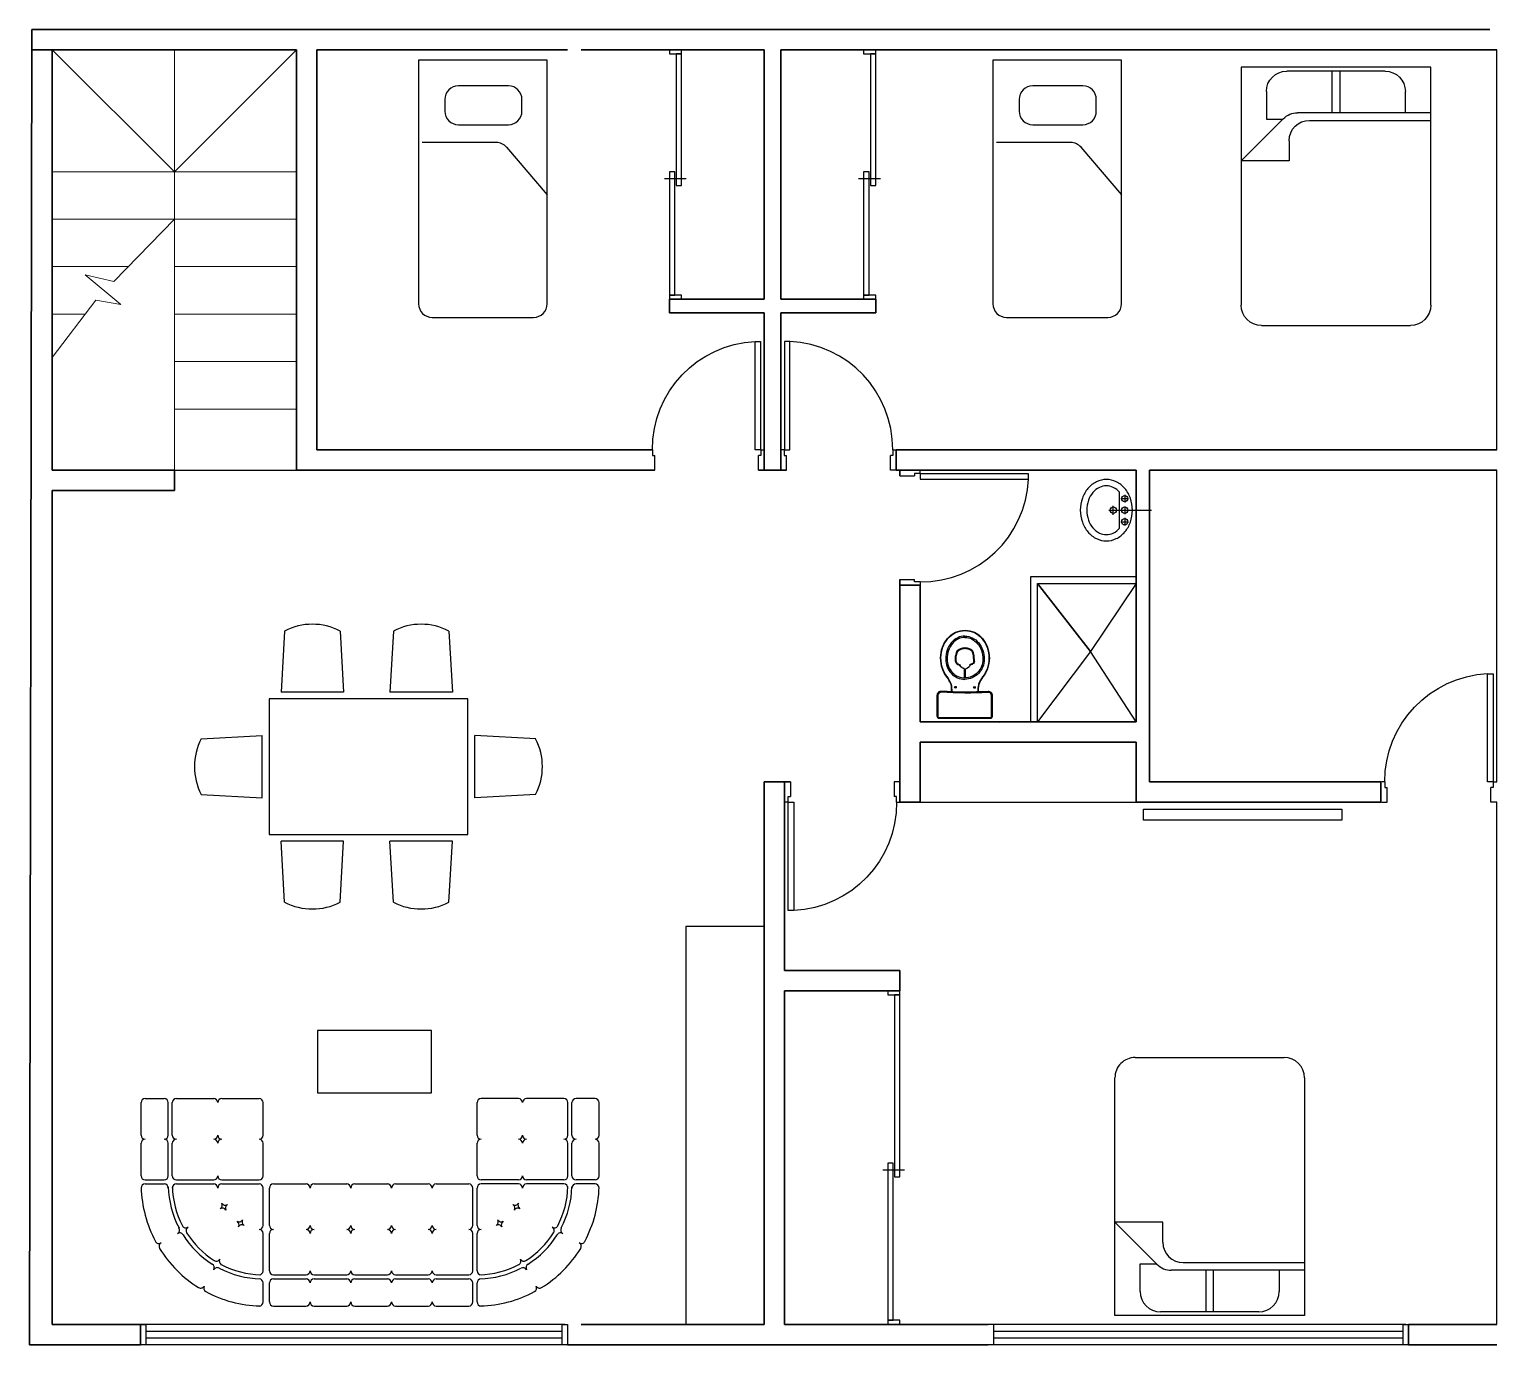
# Model space of a CAD drawing. Header units: millimetres. Extents: x -111.9 to -89.2, y -47.9 to -38.2.
# Drawn here: x -111.91 to -101.09, y -47.93 to -38.23 of the extents above; entities that cross this region are included whole.
import ezdxf

# ---------------------------------------------------------------- set-up
doc = ezdxf.new("R2010")
doc.units = ezdxf.units.MM
doc.linetypes.add('CENTER', pattern=[2, 1.25, -0.25, 0.25, -0.25])
for name, color, linetype, lineweight in [('layer10', 9, 'Continuous', 0), ('perete', 5, 'Continuous', 30), ('perete exterior', 5, 'Continuous', 25), ('rosu', 1, 'Continuous', 15)]:
    doc.layers.add(name, color=color, linetype=linetype, lineweight=lineweight)
for name, color, linetype in [('layer4', 8, 'Continuous'), ('layer5', 8, 'CENTER'), ('layer8', 8, 'Continuous'), ('layer9', 8, 'CENTER'), ('mobila', 8, 'Continuous')]:
    doc.layers.add(name, color=color, linetype=linetype)

# ---------------------------------------------------------------- blocks, each defined once
blk = doc.blocks.new('PUERTA_150110-01')
at = {"layer": 'layer8'}
for p, q in [((0, 0.025), (0.042, 0.025)), ((0.042, 0.025), (0.042, -0.083)), ((0.808, 0.025), (0.808, -0.083)), ((0.85, 0.025), (0.808, 0.025)), ((0.025, -0.083), (0.042, -0.083)), ((0.025, -0.125), (0.025, -0.083)), ((0.825, -0.083), (0.808, -0.083)), ((0.825, -0.125), (0.825, -0.083)), ((0.025, -0.125), (0, -0.125)), ((0.823, -0.125), (0.783, -0.125)), ((0.783, -0.125), (0.783, -0.924)), ((0.823, -0.923), (0.823, -0.125)), ((0.825, -0.125), (0.85, -0.125)), ((0.783, -0.923), (0.823, -0.923))]:
    blk.add_line(p, q, dxfattribs=at)
blk.add_arc((0.822, -0.128), 0.797, 179.7587, 267.2027, dxfattribs=at)
blk = doc.blocks.new('A$C49581491')
at = {"layer": 'layer4'}
for p, q in [((0, 0.522), (0, 0)), ((0.027, 0.446, -2.615), (0.027, 0.066, -2.615)), ((0.445, 0.325, -2.615), (0.488, 0.324, -2.615)), ((0.324, 0.259, -2.615), (0.388, 0.259, -2.615)), ((0.324, 0.251, -2.615), (0.388, 0.251, -2.615)), ((0.445, 0.32, -2.615), (0.487, 0.319, -2.615)), ((0.445, 0.19, -2.615), (0.487, 0.191, -2.615)), ((0.445, 0.185, -2.615), (0.488, 0.186, -2.615))]:
    blk.add_line(p, q, dxfattribs=at)
at = {"layer": 'layer4', "elevation": -2.615}
for points in [[(0.027, 0.066, 0.406784), (0.042, 0.051, 0.011476), (0.194, 0.051, 0.420294), (0.225, 0.084, -0.028965), (0.225, 0.428, 0.420294), (0.194, 0.461, 0.011476), (0.042, 0.461, 0.406784), (0.027, 0.446)], [(0.222, 0.352, 0.028062), (0.275, 0.356, 0.065845), (0.28, 0.358, 0.062143), (0.335, 0.39, -0.07812), (0.391, 0.421, -0.085524), (0.471, 0.434, -0.085524), (0.551, 0.421, -0.092142), (0.616, 0.383, -0.10336), (0.661, 0.325, -0.106798), (0.676, 0.255, -0.106798), (0.661, 0.185, -0.10336), (0.616, 0.127, -0.092142), (0.551, 0.089, -0.085524), (0.471, 0.075, -0.085524), (0.391, 0.089, -0.08341), (0.332, 0.122, 0.057598), (0.281, 0.152, 0.066049), (0.276, 0.153, 0.028211), (0.222, 0.158)], [(0.222, 0.349, 0.028062), (0.276, 0.354, 0.065845), (0.281, 0.356, 0.062142), (0.337, 0.388, -0.078119), (0.392, 0.418, -0.085524), (0.471, 0.432, -0.085524), (0.55, 0.418, -0.092142), (0.614, 0.381, -0.103318), (0.659, 0.324, -0.106754), (0.673, 0.255, -0.106754), (0.659, 0.186, -0.103318), (0.614, 0.129, -0.092142), (0.55, 0.091, -0.085524), (0.471, 0.078, -0.085524), (0.392, 0.091, -0.083464), (0.333, 0.124, 0.057641), (0.282, 0.154, 0.066049), (0.276, 0.155, 0.028211), (0.222, 0.16, 0.028211)], [(0.463, 0.397, 0.094638), (0.406, 0.386, 0.096811), (0.358, 0.356, 0.100051), (0.325, 0.309, 0.10247), (0.314, 0.255, 0.10247)], [(0.463, 0.387, 0.094638), (0.409, 0.377, 0.096811), (0.365, 0.348, 0.100051), (0.334, 0.305, 0.10247), (0.324, 0.255, 0.10247)], [(0.445, 0.325, 0.284641), (0.424, 0.308, -0.065368), (0.415, 0.291, -0.065368)], [(0.633, 0.255, 0.115328), (0.621, 0.308, 0.103945), (0.583, 0.356, 0.091073), (0.529, 0.386, 0.083677), (0.463, 0.397, 0.083677)], [(0.623, 0.255, 0.115328), (0.612, 0.304, 0.103945), (0.577, 0.348, 0.091073), (0.526, 0.377, 0.083677), (0.463, 0.387, 0.083677)], [(0.463, 0.112, -0.094638), (0.406, 0.123, -0.096811), (0.358, 0.154, -0.100051), (0.325, 0.201, -0.10247), (0.314, 0.255, -0.10247)], [(0.463, 0.122, -0.094638), (0.409, 0.133, -0.096811), (0.365, 0.161, -0.100051), (0.334, 0.205, -0.10247), (0.324, 0.255, -0.10247)], [(0.445, 0.185, -0.284641), (0.424, 0.202, 0.065368), (0.415, 0.219, 0.065368)], [(0.445, 0.32, 0.269267), (0.428, 0.306, -0.065368), (0.419, 0.288)], [(0.445, 0.19, -0.269267), (0.428, 0.204, 0.065368), (0.419, 0.222)], [(0.623, 0.255, -0.115328), (0.612, 0.206, -0.103945), (0.577, 0.162, -0.091073), (0.526, 0.133, -0.083677), (0.463, 0.122, -0.083677)], [(0.633, 0.255, -0.115328), (0.621, 0.202, -0.103945), (0.583, 0.154, -0.091073), (0.529, 0.124, -0.083677), (0.463, 0.112, -0.083677)], [(0.487, 0.191, 0.025062), (0.508, 0.196, 0.091725), (0.52, 0.202, 0.052264), (0.529, 0.213, 0.053452), (0.533, 0.223, 0.024509), (0.538, 0.239, 0.025171), (0.541, 0.253, 0.072765), (0.541, 0.256, 0.025171), (0.538, 0.271, 0.024509), (0.533, 0.286, 0.053452), (0.529, 0.296, 0.052264), (0.52, 0.308, 0.091725), (0.508, 0.314, 0.025062), (0.487, 0.319)], [(0.488, 0.186, 0.025023), (0.509, 0.191, 0.094093), (0.523, 0.198, 0.053605), (0.533, 0.211, 0.053452), (0.538, 0.221, 0.024509), (0.543, 0.237, 0.025171), (0.546, 0.253, 0.072765), (0.546, 0.257, 0.025171), (0.543, 0.272, 0.024509), (0.538, 0.288, 0.053452), (0.533, 0.299, 0.053605), (0.523, 0.312, 0.094093), (0.509, 0.319, 0.025023), (0.488, 0.324, 0.025023)]]:
    blk.add_lwpolyline(points, format="xyb", dxfattribs=at)
blk.add_lwpolyline([(0.218, 0.428, 0.419653), (0.194, 0.454, 0.011624), (0.04, 0.454, 0.406612), (0.032, 0.446), (0.032, 0.066, 0.406612), (0.04, 0.058, 0.011624), (0.194, 0.058, 0.419653), (0.218, 0.084, -0.028954)], format="xyb", close=True, dxfattribs=at)
at = {"layer": 'layer4'}
for points in [[(0.393, 0.261), (0.393, 0.262), (0.394, 0.264), (0.394, 0.265), (0.395, 0.266), (0.395, 0.267), (0.396, 0.268), (0.396, 0.269), (0.396, 0.269), (0.397, 0.27), (0.397, 0.271), (0.397, 0.272), (0.398, 0.272), (0.398, 0.273), (0.398, 0.274), (0.399, 0.274), (0.399, 0.275), (0.399, 0.275), (0.4, 0.276), (0.4, 0.277), (0.401, 0.277), (0.401, 0.278), (0.402, 0.279), (0.402, 0.279), (0.403, 0.28), (0.403, 0.28), (0.404, 0.281), (0.404, 0.282), (0.405, 0.282), (0.405, 0.283), (0.406, 0.284), (0.406, 0.284), (0.407, 0.285), (0.407, 0.285), (0.408, 0.286), (0.408, 0.287), (0.409, 0.287), (0.41, 0.288), (0.41, 0.289), (0.411, 0.289), (0.412, 0.29), (0.413, 0.291), (0.414, 0.291), (0.414, 0.292), (0.415, 0.293), (0.416, 0.293), (0.416, 0.294), (0.417, 0.294), (0.417, 0.294)], [(0.393, 0.249), (0.393, 0.247), (0.394, 0.246), (0.394, 0.245), (0.395, 0.244), (0.395, 0.243), (0.396, 0.242), (0.396, 0.241), (0.396, 0.24), (0.397, 0.239), (0.397, 0.239), (0.397, 0.238), (0.398, 0.237), (0.398, 0.237), (0.398, 0.236), (0.399, 0.235), (0.399, 0.235), (0.399, 0.234), (0.4, 0.234), (0.4, 0.233), (0.401, 0.232), (0.401, 0.232), (0.402, 0.231), (0.402, 0.23), (0.403, 0.23), (0.403, 0.229), (0.404, 0.229), (0.404, 0.228), (0.405, 0.227), (0.405, 0.227), (0.406, 0.226), (0.406, 0.225), (0.407, 0.225), (0.407, 0.224), (0.408, 0.224), (0.408, 0.223), (0.409, 0.222), (0.41, 0.222), (0.41, 0.221), (0.411, 0.22), (0.412, 0.22), (0.413, 0.219), (0.414, 0.218), (0.414, 0.218), (0.415, 0.217), (0.416, 0.216), (0.416, 0.216), (0.417, 0.215), (0.417, 0.215)]]:
    blk.add_lwpolyline(points, dxfattribs=at)
for centre in [(0.255, 0.325, -2.615), (0.255, 0.185, -2.615)]:
    blk.add_circle(centre, 0.007, dxfattribs=at)
for start, end in [(90, 180), (180, 270)]:
    blk.add_arc((0.393, 0.255, -2.615), 0.006, start, end, dxfattribs=at)
blk = doc.blocks.new('xlavm')
at = {"layer": 'layer4'}
for p, q in [((0.06, 0.06), (0.06, 0.12)), ((0.185, 0), (-0.15, 0)), ((0.09, 0.09), (0.03, 0.09)), ((0.06, -0.03), (0.06, 0.03)), ((0.15, 0.035), (0.15, -0.035)), ((0.09, -0.09), (0.03, -0.09)), ((0.06, -0.12), (0.06, -0.06))]:
    blk.add_line(p, q, dxfattribs=at)
for points in [[(0.203, -0.24, 0.11434), (0.279, -0.222, 0.103705), (0.347, -0.17, 0.091524), (0.39, -0.094, 0.084448), (0.406, 0, 0.084448), (0.39, 0.094, 0.091524), (0.347, 0.17, 0.103705), (0.279, 0.222, 0.11434), (0.203, 0.24, 0.11434), (0.127, 0.222, 0.103705), (0.059, 0.17, 0.091524), (0.016, 0.094, 0.084448), (0, 0, 0.084448), (0.016, -0.094, 0.091524), (0.059, -0.17, 0.103705), (0.127, -0.222, 0.11434)], [(0.1, -0.14, 0.097956), (0.149, -0.178, 0.11434), (0.203, -0.19, 0.11434), (0.257, -0.178, 0.103705), (0.308, -0.137, 0.091524), (0.343, -0.077, 0.084448), (0.356, 0, 0.084448), (0.343, 0.077, 0.091524), (0.308, 0.137, 0.103705), (0.257, 0.178, 0.11434), (0.203, 0.19, 0.11434), (0.149, 0.178, 0.097956), (0.1, 0.14)]]:
    blk.add_lwpolyline(points, format="xyb", close=True, dxfattribs=at)
for centre in [(0.06, 0.09), (0.06, 0), (0.149, 0), (0.06, -0.09)]:
    blk.add_circle(centre, 0.025, dxfattribs=at)
blk = doc.blocks.new('Cama Matrimonial')
at = {"layer": 'mobila', "linetype": 'Continuous'}
for p, q in [((56340, -4802), (56340, -3048)), ((56340, -3048), (57738, -3048)), ((56677, -3076), (57322, -3076)), ((57011, -3076), (57011, -3383)), ((57067, -3076), (57402, -3076)), ((57067, -3383), (57067, -3076)), ((57738, -3048), (57738, -4802)), ((56527, -3383), (56527, -3226)), ((57552, -3226), (57552, -3430)), ((56340, -3383), (57322, -3383)), ((57234, -3439), (56340, -3439)), ((57738, -3738), (57428, -3427)), ((57552, -3430), (57431, -3430)), ((57384, -3589), (57384, -3738)), ((57384, -3738), (57738, -3738)), ((57588, -4952), (56490, -4952))]:
    blk.add_line(p, q, dxfattribs=at)
for centre, start, end in [((56677, -3226), 90, 180), ((57402, -3226), 0, 90), ((57234, -3589), 0, 90), ((57322, -3533), 45, 90), ((56490, -4802), 180, 270), ((57588, -4802), 270, 0)]:
    blk.add_arc(centre, 150, start, end, dxfattribs=at)
blk = doc.blocks.new('individual')
at = {"layer": 'mobila', "color": 8, "linetype": 'ByBlock'}
for p, q in [((0, 1.897), (0, 0.1)), ((0.948, 1.897), (0, 1.897)), ((0.948, 0.1), (0.948, 1.897)), ((0.662, 1.707), (0.293, 1.707)), ((0.193, 1.607), (0.193, 1.521)), ((0.762, 1.521), (0.762, 1.607)), ((0.293, 1.421), (0.662, 1.421)), ((0.573, 1.29), (0.026, 1.29)), ((0.649, 1.255), (0.948, 0.904)), ((0.1, 0), (0.848, 0))]:
    blk.add_line(p, q, dxfattribs=at)
for centre, start, end in [((0.293, 1.607), 90, 180), ((0.662, 1.607), 0, 90), ((0.293, 1.521), 180, 270), ((0.662, 1.521), 270, 0), ((0.573, 1.19), 40.5028, 90), ((0.573, 1.19), 40.5028, 90), ((0.1, 0.1), 180, 270), ((0.848, 0.1), 270, 0)]:
    blk.add_arc(centre, 0.1, start, end, dxfattribs=at)
blk = doc.blocks.new('A$C4AD612B5')
at = {"layer": 'mobila'}
for p, q in [((1.023, 2.05), (0.998, 1.6)), ((1.433, 2.05), (1.458, 1.6)), ((1.825, 2.05), (1.8, 1.6)), ((2.235, 2.05), (2.26, 1.6)), ((0.883, 1.55), (0.883, 0.55)), ((2.35, 1.55), (0.883, 1.55)), ((0.998, 1.6), (1.458, 1.6)), ((1.8, 1.6), (2.26, 1.6)), ((2.35, 0.55), (2.35, 1.55)), ((0.383, 1.255), (0.833, 1.28)), ((0.833, 1.28), (0.833, 0.82)), ((2.85, 1.255), (2.4, 1.28)), ((2.4, 1.28), (2.4, 0.82)), ((0.383, 0.845), (0.833, 0.82)), ((2.85, 0.845), (2.4, 0.82)), ((0.883, 0.55), (2.35, 0.55)), ((0.998, 0.5), (1.458, 0.5)), ((1.023, 0.05), (0.998, 0.5)), ((1.433, 0.05), (1.458, 0.5)), ((1.825, 0.05), (1.8, 0.5)), ((1.8, 0.5), (2.26, 0.5)), ((2.235, 0.05), (2.26, 0.5))]:
    blk.add_line(p, q, dxfattribs=at)
for centre, start, end in [((1.228, 1.655), 62.5861, 117.4139), ((2.03, 1.655), 62.5861, 117.4139), ((0.779, 1.05), 152.5861, 207.4139), ((2.455, 1.05), 332.5861, 27.4139), ((1.228, 0.445), 242.5861, 297.4139), ((2.03, 0.445), 242.5861, 297.4139)]:
    blk.add_arc(centre, 0.445, start, end, dxfattribs=at)
blk = doc.blocks.new('mueble sofa')
at = {"layer": 'mobila'}
for p, q in [((-1.72, -0.773), (-1.72, -0.533)), ((-1.69, -0.503), (-1.55, -0.503)), ((-1.52, -0.773), (-1.52, -0.533)), ((-1.49, -0.773), (-1.49, -0.533)), ((-1.46, -0.503), (-1.185, -0.503)), ((-1.125, -0.503), (-0.85, -0.503)), ((-0.82, -0.773), (-0.82, -0.533)), ((0.757, -0.773), (0.757, -0.533)), ((1.062, -0.503), (0.787, -0.503)), ((1.397, -0.503), (1.122, -0.503)), ((1.427, -0.773), (1.427, -0.533)), ((1.457, -0.773), (1.457, -0.533)), ((1.627, -0.503), (1.487, -0.503)), ((1.657, -0.773), (1.657, -0.533)), ((-1.72, -1.073), (-1.72, -0.833)), ((-1.52, -1.073), (-1.52, -0.833)), ((-1.49, -1.073), (-1.49, -0.833)), ((-0.82, -1.073), (-0.82, -0.833)), ((0.757, -1.073), (0.757, -0.833)), ((1.427, -1.073), (1.427, -0.833)), ((1.457, -1.073), (1.457, -0.833)), ((1.657, -1.073), (1.657, -0.833)), ((-1.69, -1.103), (-1.55, -1.103)), ((-1.69, -1.133), (-1.55, -1.133)), ((-1.46, -1.103), (-1.185, -1.103)), ((-1.46, -1.133), (-1.185, -1.133)), ((-1.125, -1.103), (-0.85, -1.103)), ((-1.125, -1.133), (-0.85, -1.133)), ((-0.82, -1.438), (-0.82, -1.163)), ((-0.774, -1.438), (-0.774, -1.163)), ((-0.744, -1.133), (-0.504, -1.133)), ((-0.444, -1.133), (-0.204, -1.133)), ((-0.144, -1.133), (0.096, -1.133)), ((0.156, -1.133), (0.396, -1.133)), ((0.456, -1.133), (0.696, -1.133)), ((0.726, -1.438), (0.726, -1.163)), ((0.757, -1.438), (0.757, -1.163)), ((1.062, -1.103), (0.787, -1.103)), ((1.062, -1.133), (0.787, -1.133)), ((1.397, -1.103), (1.122, -1.103)), ((1.397, -1.133), (1.122, -1.133)), ((1.627, -1.103), (1.487, -1.103)), ((1.627, -1.133), (1.487, -1.133)), ((-0.82, -1.773), (-0.82, -1.498)), ((-0.774, -1.773), (-0.774, -1.498)), ((0.726, -1.773), (0.726, -1.498)), ((0.757, -1.773), (0.757, -1.498)), ((-0.744, -1.803), (-0.504, -1.803)), ((-0.744, -1.833), (-0.504, -1.833)), ((-0.444, -1.803), (-0.204, -1.803)), ((-0.444, -1.833), (-0.204, -1.833)), ((-0.144, -1.803), (0.096, -1.803)), ((-0.144, -1.833), (0.096, -1.833)), ((0.156, -1.803), (0.396, -1.803)), ((0.156, -1.833), (0.396, -1.833)), ((0.456, -1.803), (0.696, -1.803)), ((0.456, -1.833), (0.696, -1.833)), ((-0.82, -2.003), (-0.82, -1.863)), ((-0.774, -2.003), (-0.774, -1.863)), ((0.726, -2.003), (0.726, -1.863)), ((0.757, -2.003), (0.757, -1.863)), ((-0.744, -2.033), (-0.504, -2.033)), ((-0.444, -2.033), (-0.204, -2.033)), ((-0.144, -2.033), (0.096, -2.033)), ((0.156, -2.033), (0.396, -2.033)), ((0.456, -2.033), (0.696, -2.033))]:
    blk.add_line(p, q, dxfattribs=at)
blk.add_lwpolyline([(0.42, -0.46), (0.42, 0), (-0.42, 0), (-0.42, -0.46)], close=True, dxfattribs=at)
for centre, radius, start, end in [((-1.69, -0.533), 0.03, 90, 180), ((-1.55, -0.533), 0.03, 360, 90), ((-1.46, -0.533), 0.03, 90, 180), ((-1.185, -0.533), 0.03, 360, 90), ((-1.125, -0.533), 0.03, 90, 180), ((-0.85, -0.533), 0.03, 360, 90), ((0.787, -0.533), 0.03, 90, 180), ((1.062, -0.533), 0.03, 0, 90), ((1.122, -0.533), 0.03, 90, 180), ((1.397, -0.533), 0.03, 0, 90), ((1.487, -0.533), 0.03, 90, 180), ((1.627, -0.533), 0.03, 0, 90), ((-1.69, -0.773), 0.03, 180, 270), ((-1.69, -0.833), 0.03, 90, 180), ((-1.55, -0.773), 0.03, 270, 360), ((-1.55, -0.833), 0.03, 360, 90), ((-1.46, -0.773), 0.03, 180, 270), ((-1.46, -0.833), 0.03, 90, 180), ((-1.185, -0.773), 0.03, 270, 360), ((-1.185, -0.833), 0.03, 360, 90), ((-1.125, -0.773), 0.03, 180, 270), ((-1.125, -0.833), 0.03, 90, 180), ((-0.85, -0.773), 0.03, 270, 360), ((-0.85, -0.833), 0.03, 360, 90), ((0.787, -0.773), 0.03, 180, 270), ((0.787, -0.833), 0.03, 90, 180), ((1.062, -0.773), 0.03, 270, 0), ((1.062, -0.833), 0.03, 0, 90), ((1.122, -0.773), 0.03, 180, 270), ((1.122, -0.833), 0.03, 90, 180), ((1.397, -0.773), 0.03, 270, 0), ((1.397, -0.833), 0.03, 0, 90), ((1.487, -0.773), 0.03, 180, 270), ((1.487, -0.833), 0.03, 90, 180), ((1.627, -0.773), 0.03, 270, 0), ((1.627, -0.833), 0.03, 0, 90), ((-1.69, -1.073), 0.03, 180, 270), ((-1.55, -1.073), 0.03, 270, 360), ((-1.46, -1.073), 0.03, 180, 270), ((-1.185, -1.073), 0.03, 270, 360), ((-1.125, -1.073), 0.03, 180, 270), ((-0.85, -1.073), 0.03, 270, 360), ((0.787, -1.073), 0.03, 180, 270), ((1.062, -1.073), 0.03, 270, 0), ((1.122, -1.073), 0.03, 180, 270), ((1.397, -1.073), 0.03, 270, 0), ((1.487, -1.073), 0.03, 180, 270), ((1.627, -1.073), 0.03, 270, 0), ((-1.69, -1.163), 0.03, 90, 180), ((-0.82, -1.133), 0.9, 181.6159, 208.0898), ((-1.55, -1.163), 0.03, 0, 90), ((-0.82, -1.133), 0.7, 181.6159, 207.5437), ((-1.46, -1.163), 0.03, 90, 180), ((-0.82, -1.133), 0.67, 181.6159, 207.4337), ((-1.185, -1.163), 0.03, 0, 90), ((-1.125, -1.163), 0.03, 90, 180), ((-0.85, -1.163), 0.03, 0, 90), ((-0.744, -1.163), 0.03, 90, 180), ((-0.504, -1.163), 0.03, 0, 90), ((-0.444, -1.163), 0.03, 90, 180), ((-0.204, -1.163), 0.03, 0, 90), ((-0.144, -1.163), 0.03, 90, 180), ((0.096, -1.163), 0.03, 0, 90), ((0.096, -1.163), 0.03, 0, 90), ((0.156, -1.163), 0.03, 90, 180), ((0.396, -1.163), 0.03, 0, 90), ((0.456, -1.163), 0.03, 90, 180), ((0.696, -1.163), 0.03, 0, 90), ((0.787, -1.163), 0.03, 90, 180), ((1.062, -1.163), 0.03, 0, 90), ((1.122, -1.163), 0.03, 90, 180), ((0.757, -1.133), 0.67, 332.5663, 358.3841), ((0.757, -1.133), 0.7, 332.4563, 358.3841), ((1.397, -1.163), 0.03, 0, 90), ((1.487, -1.163), 0.03, 90, 180), ((0.757, -1.133), 0.9, 331.9102, 358.3841), ((1.627, -1.163), 0.03, 0, 90), ((-1.151, -1.289), 0.03, 300, 30), ((-1.099, -1.259), 0.03, 210, 300), ((-1.069, -1.311), 0.03, 120, 210), ((1.036, -1.259), 0.03, 240, 330), ((1.006, -1.311), 0.03, 330, 60), ((1.088, -1.289), 0.03, 150, 240), ((-1.121, -1.341), 0.03, 30, 120), ((-0.998, -1.382), 0.03, 240, 330), ((-0.946, -1.412), 0.03, 150, 240), ((0.883, -1.412), 0.03, 300, 30), ((0.935, -1.382), 0.03, 210, 300), ((1.058, -1.341), 0.03, 60, 150), ((-1.467, -1.472), 0.03, 300, 30), ((-1.437, -1.523), 0.03, 30, 120), ((-1.389, -1.427), 0.03, 210, 300), ((-0.82, -1.133), 0.7, 212.4563, 237.5437), ((-1.359, -1.478), 0.03, 120, 210), ((-0.82, -1.133), 0.67, 212.5663, 237.4337), ((-1.028, -1.434), 0.03, 330, 60), ((-0.976, -1.464), 0.03, 60, 150), ((-0.85, -1.438), 0.03, 270, 0), ((-0.85, -1.498), 0.03, 0, 90), ((-0.744, -1.438), 0.03, 180, 270), ((-0.744, -1.498), 0.03, 90, 180), ((-0.504, -1.438), 0.03, 270, 0), ((-0.504, -1.498), 0.03, 0, 90), ((-0.444, -1.438), 0.03, 180, 270), ((-0.444, -1.498), 0.03, 90, 180), ((-0.204, -1.438), 0.03, 270, 0), ((-0.204, -1.498), 0.03, 0, 90), ((-0.144, -1.438), 0.03, 180, 270), ((-0.144, -1.498), 0.03, 90, 180), ((0.096, -1.438), 0.03, 270, 0), ((0.096, -1.438), 0.03, 270, 0), ((0.096, -1.498), 0.03, 0, 90), ((0.096, -1.498), 0.03, 0, 90), ((0.156, -1.438), 0.03, 180, 270), ((0.156, -1.498), 0.03, 90, 180), ((0.396, -1.438), 0.03, 270, 0), ((0.396, -1.498), 0.03, 0, 90), ((0.456, -1.438), 0.03, 180, 270), ((0.456, -1.498), 0.03, 90, 180), ((0.696, -1.438), 0.03, 270, 0), ((0.696, -1.498), 0.03, 0, 90), ((0.787, -1.438), 0.03, 180, 270), ((0.787, -1.498), 0.03, 90, 180), ((0.913, -1.464), 0.03, 30, 120), ((0.965, -1.434), 0.03, 120, 210), ((0.757, -1.133), 0.67, 302.5663, 327.4337), ((0.757, -1.133), 0.7, 302.4563, 327.5437), ((1.326, -1.427), 0.03, 240, 330), ((1.296, -1.478), 0.03, 330, 60), ((1.374, -1.523), 0.03, 60, 150), ((1.404, -1.472), 0.03, 150, 240), ((-1.588, -1.542), 0.03, 210, 300), ((-1.558, -1.593), 0.03, 120, 210), ((-0.82, -1.133), 0.9, 211.9102, 238.0898), ((0.757, -1.133), 0.9, 301.9102, 328.0898), ((1.525, -1.542), 0.03, 240, 330), ((1.495, -1.593), 0.03, 330, 60), ((-1.211, -1.75), 0.03, 330, 60), ((-1.166, -1.672), 0.03, 240, 330), ((-1.114, -1.702), 0.03, 150, 240), ((-0.82, -1.133), 0.67, 242.5663, 268.3841), ((0.757, -1.133), 0.67, 271.6159, 297.4337), ((1.051, -1.702), 0.03, 300, 30), ((1.103, -1.672), 0.03, 210, 300), ((1.148, -1.75), 0.03, 120, 210), ((-1.159, -1.78), 0.03, 60, 150), ((-0.82, -1.133), 0.7, 242.4563, 268.3841), ((-0.85, -1.773), 0.03, 270, 0), ((-0.85, -1.863), 0.03, 0, 90), ((-0.744, -1.773), 0.03, 180, 270), ((-0.744, -1.863), 0.03, 90, 180), ((-0.504, -1.773), 0.03, 270, 0), ((-0.504, -1.863), 0.03, 0, 90), ((-0.444, -1.773), 0.03, 180, 270), ((-0.444, -1.863), 0.03, 90, 180), ((-0.204, -1.773), 0.03, 270, 0), ((-0.204, -1.863), 0.03, 0, 90), ((-0.144, -1.773), 0.03, 180, 270), ((-0.144, -1.863), 0.03, 90, 180), ((0.096, -1.773), 0.03, 270, 0), ((0.096, -1.773), 0.03, 270, 0), ((0.096, -1.863), 0.03, 0, 90), ((0.096, -1.863), 0.03, 0, 90), ((0.156, -1.773), 0.03, 180, 270), ((0.156, -1.863), 0.03, 90, 180), ((0.396, -1.773), 0.03, 270, 0), ((0.396, -1.863), 0.03, 0, 90), ((0.456, -1.773), 0.03, 180, 270), ((0.456, -1.863), 0.03, 90, 180), ((0.696, -1.773), 0.03, 270, 0), ((0.696, -1.863), 0.03, 0, 90), ((0.787, -1.773), 0.03, 180, 270), ((0.787, -1.863), 0.03, 90, 180), ((0.757, -1.133), 0.7, 271.6159, 297.5437), ((1.096, -1.78), 0.03, 30, 120), ((-1.281, -1.871), 0.03, 240, 330), ((-1.229, -1.901), 0.03, 150, 240), ((-0.82, -1.133), 0.9, 241.9102, 268.3841), ((0.757, -1.133), 0.9, 271.6159, 298.0898), ((1.166, -1.901), 0.03, 300, 30), ((1.218, -1.871), 0.03, 210, 300), ((-0.85, -2.003), 0.03, 270, 0), ((-0.744, -2.003), 0.03, 180, 270), ((-0.504, -2.003), 0.03, 270, 0), ((-0.444, -2.003), 0.03, 180, 270), ((-0.204, -2.003), 0.03, 270, 0), ((-0.144, -2.003), 0.03, 180, 270), ((0.096, -2.003), 0.03, 270, 0), ((0.096, -2.003), 0.03, 270, 0), ((0.156, -2.003), 0.03, 180, 270), ((0.396, -2.003), 0.03, 270, 0), ((0.456, -2.003), 0.03, 180, 270), ((0.696, -2.003), 0.03, 270, 0), ((0.787, -2.003), 0.03, 180, 270)]:
    blk.add_arc(centre, radius, start, end, dxfattribs=at)

msp = doc.modelspace()

# ---------------------------------------------------------------- linework, layer by layer
for p, q in [((-110.839, -41.478), (-109.939, -41.478)), ((-105.489, -41.52), (-105.489, -41.478))]:
    msp.add_line(p, q)
at = {"layer": 'layer10'}
for p, q in [((-110.839, -39.278), (-111.739, -38.378)), ((-109.939, -38.378), (-110.839, -39.278)), ((-110.839, -39.278), (-110.839, -38.378)), ((-110.839, -39.278), (-111.739, -39.278)), ((-110.839, -39.278), (-110.839, -41.478)), ((-110.839, -39.278), (-109.939, -39.278)), ((-111.739, -39.628), (-110.839, -39.628)), ((-110.839, -39.628), (-109.939, -39.628)), ((-111.739, -39.978), (-111.18, -39.978)), ((-110.839, -39.978), (-109.939, -39.978)), ((-111.739, -40.328), (-111.496, -40.328)), ((-110.839, -40.328), (-109.939, -40.328)), ((-110.839, -40.678), (-109.939, -40.678)), ((-110.839, -40.678), (-109.939, -40.678)), ((-110.839, -41.028), (-109.939, -41.028))]:
    msp.add_line(p, q, dxfattribs=at)
msp.add_lwpolyline([(-111.739, -40.647), (-111.419, -40.226), (-111.234, -40.256), (-111.496, -40.038), (-111.286, -40.087), (-110.839, -39.628)], dxfattribs=at)
at = {"layer": 'layer4'}
for points in [[(-104.524, -43.335), (-104.524, -42.264), (-103.748, -42.264)], [(-103.748, -42.314), (-104.083, -42.816), (-104.474, -42.314), (-104.083, -42.816), (-104.474, -43.335), (-103.748, -43.335), (-104.083, -42.816)]]:
    msp.add_lwpolyline(points, dxfattribs=at)
msp.add_lwpolyline([(-104.474, -42.314), (-103.748, -42.314), (-103.748, -43.335), (-104.474, -43.335)], close=True, dxfattribs=at)
at = {"layer": 'layer5', "color": 1, "linetype": 'ByBlock'}
for p, q in [((-107.96, -47.778), (-111.089, -47.778)), ((-101.76, -47.778), (-104.839, -47.778)), ((-107.959, -47.928), (-111.088, -47.928)), ((-101.759, -47.928), (-104.839, -47.928))]:
    msp.add_line(p, q, dxfattribs=at)
at = {"layer": 'layer5', "linetype": 'ByBlock'}
for p, q in [((-111.049, -47.828), (-107.979, -47.828)), ((-111.049, -47.878), (-107.979, -47.878)), ((-104.8, -47.828), (-101.779, -47.828)), ((-104.8, -47.878), (-101.779, -47.878))]:
    msp.add_line(p, q, dxfattribs=at)
at = {"layer": 'layer5', "color": 1, "linetype": 'ByBlock'}
for points in [[(-111.049, -47.778), (-111.049, -47.928), (-111.089, -47.928), (-111.089, -47.778)], [(-107.939, -47.778), (-107.939, -47.928), (-107.979, -47.928), (-107.979, -47.778)], [(-101.739, -47.778), (-101.739, -47.928), (-101.779, -47.928), (-101.779, -47.778)]]:
    msp.add_lwpolyline(points, close=True, dxfattribs=at)
msp.add_lwpolyline([(-104.8, -47.778), (-104.8, -47.928)], dxfattribs=at)
at = {"layer": 'layer9', "linetype": 'Continuous'}
for p, q in [((-107.226, -39.329), (-107.065, -39.329)), ((-105.794, -39.329), (-105.633, -39.329)), ((-105.616, -46.639), (-105.455, -46.639))]:
    msp.add_line(p, q, dxfattribs=at)
at = {"layer": 'layer9'}
for points in [[(-107.189, -38.378), (-107.189, -38.408), (-107.099, -38.408), (-107.099, -38.378)], [(-105.757, -38.378), (-105.757, -38.408), (-105.667, -38.408), (-105.667, -38.378)], [(-107.189, -40.188), (-107.189, -40.218), (-107.099, -40.218), (-107.099, -40.188)], [(-105.757, -40.188), (-105.757, -40.218), (-105.667, -40.218), (-105.667, -40.188)], [(-105.579, -45.319), (-105.579, -45.349), (-105.489, -45.349), (-105.489, -45.319)], [(-105.579, -47.748), (-105.579, -47.778), (-105.489, -47.778), (-105.489, -47.748)]]:
    msp.add_lwpolyline(points, close=True, dxfattribs=at)
at = {"layer": 'layer9', "linetype": 'Continuous'}
for points in [[(-107.099, -39.379), (-107.099, -38.408), (-107.139, -38.408), (-107.139, -39.379)], [(-105.667, -39.379), (-105.667, -38.408), (-105.707, -38.408), (-105.707, -39.379)], [(-107.149, -40.188), (-107.149, -39.279), (-107.189, -39.279), (-107.189, -40.188)], [(-105.717, -40.188), (-105.717, -39.279), (-105.757, -39.279), (-105.757, -40.188)], [(-105.489, -46.689), (-105.489, -45.349), (-105.529, -45.349), (-105.529, -46.689)], [(-105.539, -47.748), (-105.539, -46.589), (-105.579, -46.589), (-105.579, -47.748)]]:
    msp.add_lwpolyline(points, close=True, dxfattribs=at)
at = {"layer": 'mobila'}
msp.add_line((-105.339, -43.928), (-103.748, -43.928), dxfattribs=at)
for points in [[(-103.694, -43.978), (-102.231, -43.978), (-102.231, -44.061), (-103.694, -44.061)], [(-106.489, -44.845), (-107.068, -44.845), (-107.068, -47.778), (-106.489, -47.778)]]:
    msp.add_lwpolyline(points, close=True, dxfattribs=at)
at = {"layer": 'perete'}
for p, q in [((-111.889, -38.228), (-111.908, -47.928)), ((-101.139, -38.228), (-111.889, -38.228)), ((-111.889, -38.378), (-111.739, -38.378)), ((-109.939, -38.378), (-111.739, -38.378)), ((-111.739, -38.378), (-111.739, -41.478)), ((-109.939, -38.378), (-109.939, -41.478)), ((-107.939, -38.378), (-109.789, -38.378)), ((-109.789, -38.378), (-109.789, -41.328)), ((-106.489, -38.378), (-107.839, -38.378)), ((-106.489, -40.218), (-106.489, -38.378)), ((-101.089, -38.378), (-106.367, -38.378)), ((-106.367, -40.218), (-106.367, -38.378)), ((-107.189, -40.318), (-107.189, -40.218)), ((-107.189, -40.218), (-106.489, -40.218)), ((-106.367, -40.218), (-105.667, -40.218)), ((-105.667, -40.318), (-105.667, -40.218)), ((-107.189, -40.318), (-106.489, -40.318)), ((-106.489, -41.478), (-106.489, -40.318)), ((-106.367, -41.478), (-106.367, -40.318)), ((-106.367, -40.318), (-105.667, -40.318)), ((-107.314, -41.328), (-109.789, -41.328)), ((-105.517, -41.328), (-101.089, -41.328)), ((-105.517, -41.328), (-105.517, -41.478)), ((-110.839, -41.478), (-111.739, -41.478)), ((-110.839, -41.478), (-110.839, -41.628)), ((-109.939, -41.478), (-107.297, -41.478)), ((-106.531, -41.478), (-106.325, -41.478)), ((-105.517, -41.478), (-103.748, -41.478)), ((-103.748, -43.335), (-103.748, -41.478)), ((-103.648, -41.478), (-101.089, -41.478)), ((-103.648, -43.778), (-103.648, -41.478)), ((-111.739, -41.628), (-111.739, -47.778)), ((-110.839, -41.628), (-111.739, -41.628)), ((-105.489, -43.928), (-105.489, -42.286)), ((-105.339, -42.328), (-105.489, -42.328)), ((-105.339, -42.328), (-105.339, -43.335)), ((-105.339, -43.335), (-103.748, -43.335)), ((-105.339, -43.485), (-105.339, -43.928)), ((-105.339, -43.485), (-103.748, -43.485)), ((-103.748, -43.928), (-103.748, -43.485)), ((-106.489, -43.778), (-106.297, -43.778)), ((-106.489, -47.778), (-106.489, -43.778)), ((-106.339, -43.778), (-106.339, -45.169)), ((-103.648, -43.778), (-101.943, -43.778)), ((-101.943, -43.778), (-101.943, -43.928)), ((-105.489, -43.928), (-105.339, -43.928)), ((-103.748, -43.928), (-103.648, -43.928)), ((-103.648, -43.928), (-101.943, -43.928)), ((-106.339, -45.169), (-105.489, -45.169)), ((-105.489, -45.319), (-105.489, -45.169)), ((-106.339, -45.319), (-105.489, -45.319)), ((-106.339, -45.319), (-106.339, -47.778)), ((-111.739, -47.778), (-111.089, -47.778)), ((-111.089, -47.928), (-111.089, -47.778)), ((-107.839, -47.778), (-106.489, -47.778)), ((-106.339, -47.778), (-104.839, -47.778)), ((-111.908, -47.928), (-111.089, -47.928)), ((-107.939, -47.928), (-104.839, -47.928))]:
    msp.add_line(p, q, dxfattribs=at)
msp.add_lwpolyline([(-101.089, -47.928), (-101.739, -47.928), (-101.739, -47.778), (-101.089, -47.778)], dxfattribs=at)
at = {"layer": 'perete exterior'}
for p, q in [((-101.089, -41.328), (-101.089, -38.378)), ((-101.089, -43.778), (-101.089, -41.478)), ((-101.089, -47.778), (-101.089, -43.928))]:
    msp.add_line(p, q, dxfattribs=at)

# ---------------------------------------------------------------- block references
at = {"layer": 'layer4', "color": 8, "linetype": 'Continuous', "xscale": 0.9455562146511056, "yscale": 0.9455562146511056, "zscale": 0.9455562146511056, "rotation": 179.9999999303958}
msp.add_blockref('xlavm', (-103.775, -41.774), dxfattribs=at)
at = {"layer": 'layer4', "rotation": 89.84950403353032}
msp.add_blockref('A$C49581491', (-104.756, -43.336), dxfattribs=at)
at = {"layer": 'layer4'}
msp.add_blockref('mueble sofa', (-109.364, -45.61), dxfattribs=at)
at = {"layer": 'mobila', "linetype": 'ByBlock'}
for p in [(-109.038, -40.352), (-104.803, -40.352)]:
    msp.add_blockref('individual', p, dxfattribs=at)
at = {"layer": 'mobila', "linetype": 'ByBlock', "xscale": -0.0009999999999763531, "yscale": 0.0009999999999763531, "zscale": 0.0009999999999763531}
msp.add_blockref('Cama Matrimonial', (-45.235, -35.46), dxfattribs=at)
at = {"layer": 'mobila', "color": 1, "linetype": 'Continuous', "rotation": 180}
msp.add_blockref('A$C4AD612B5', (-107.791, -42.615), dxfattribs=at)
at = {"layer": 'mobila', "linetype": 'ByBlock', "xscale": 0.0009999999999763531, "yscale": 0.0009999999999763531, "zscale": 0.0009999999999763531, "rotation": 180}
msp.add_blockref('Cama Matrimonial', (-46.166, -50.762), dxfattribs=at)
at = {"layer": 'rosu', "xscale": -1, "rotation": 180}
for p in [(-107.339, -41.453), (-101.939, -43.903)]:
    msp.add_blockref('PUERTA_150110-01', p, dxfattribs=at)
at = {"layer": 'rosu'}
for p, rotation in [((-105.517, -41.453), 180), ((-105.464, -42.328), 90)]:
    msp.add_blockref('PUERTA_150110-01', p, dxfattribs=dict(at, rotation=rotation))
at = {"layer": 'rosu', "xscale": -1}
msp.add_blockref('PUERTA_150110-01', (-105.489, -43.803), dxfattribs=at)

doc.saveas('drawing.dxf')
